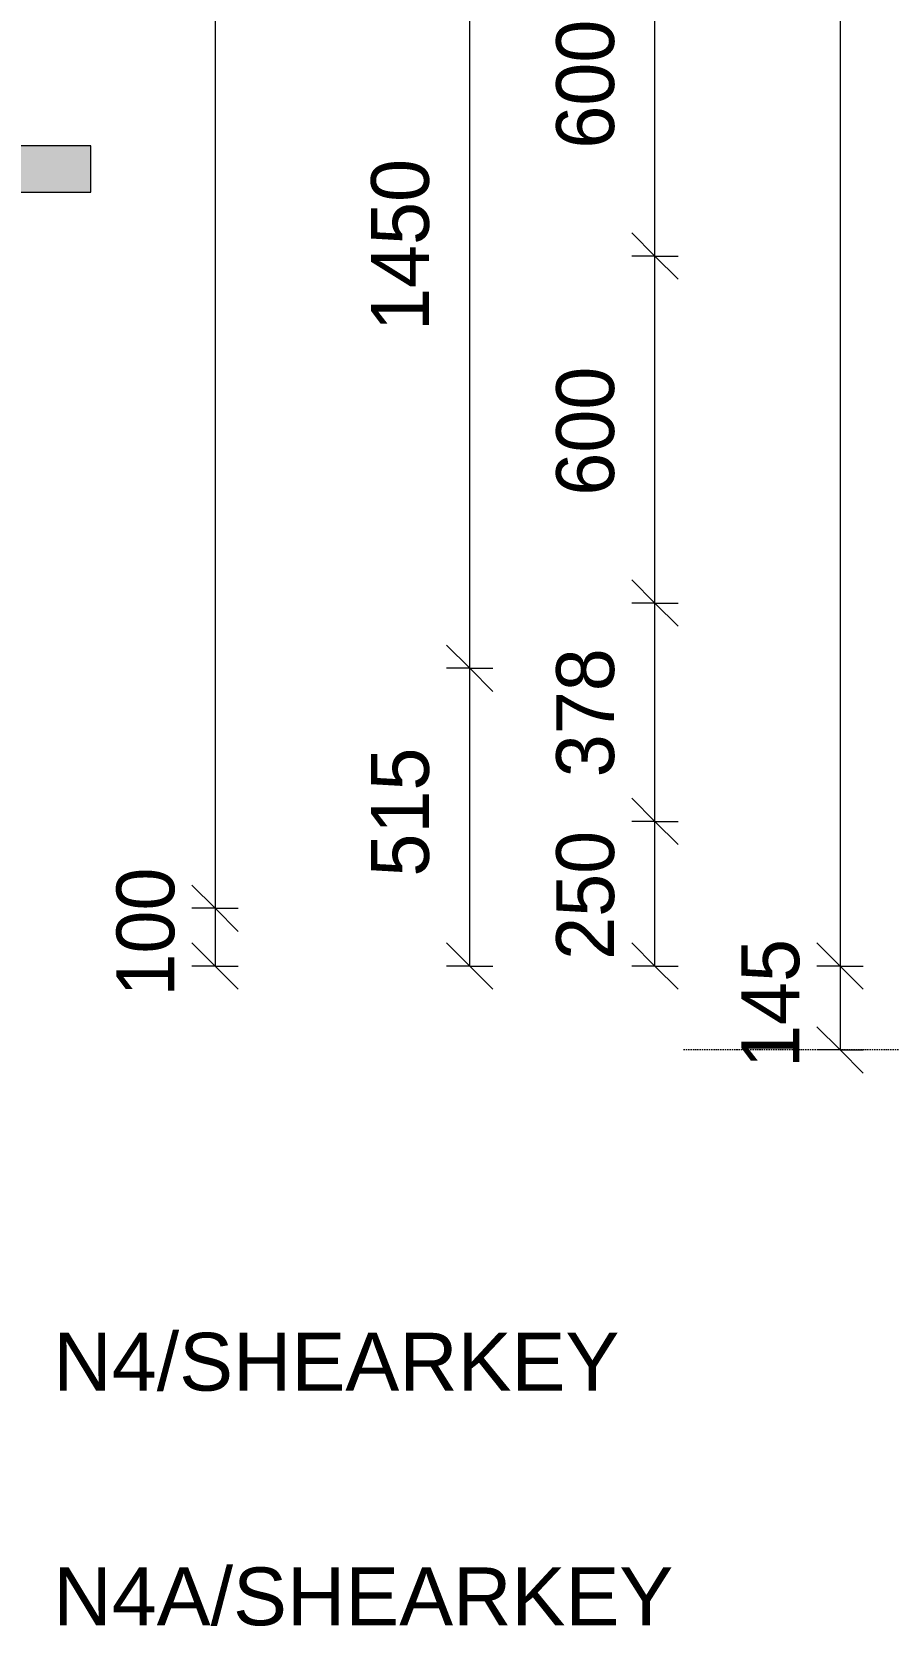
# Model space of a CAD drawing. Header units: millimetres. Extents: x -3747 to 9422, y -2678 to 8176.
# Drawn here: x 2924 to 4404, y -2536 to 220 of the extents above; entities that cross this region are included whole.
import ezdxf

# ---------------------------------------------------------------- set-up
doc = ezdxf.new("R2010")
doc.units = ezdxf.units.MM
doc.linetypes.add('Overhead', pattern=[3.97, 2.38, -1.59])
for name, color, linetype, lineweight in [('A-ANNO-DIMS', 211, 'Continuous', 9), ('A-ANNO-DIMS-40', 211, 'Continuous', 9), ('A-FLOR-OVHD', 1, 'Overhead', 18), ('G-ANNO-SYMB', 111, 'Continuous', 9), ('G-ANNO-TEXT', 231, 'Continuous', 9)]:
    doc.layers.add(name, color=color, linetype=linetype, lineweight=lineweight)
doc.styles.add('Arial_1', font='arial.ttf', dxfattribs={"height": 100})
doc.styles.add('Nirmala UI Semilight', font='NirmalaS.ttf', dxfattribs={"height": 100})
doc.dimstyles.new('Arrow_Filled_-_2_5_NI_UI', dxfattribs={"dimscale": 304.8, "dimtxt": 104.736395, "dimasz": 0.262467, "dimexe": 0.131234, "dimexo": 0.0625, "dimgap": 0.131234, "dimtad": 1, "dimdec": 4, "dimzin": 0, "dimdsep": 46, "dimtxsty": 'Nirmala UI Semilight', "dimblk1": 'OBLIQUE', "dimblk2": 'OBLIQUE', "dimsah": 1, "dimcen": 0.09, "dimazin": 0, "dimtfac": 1, "dimtdec": 4, "dimtix": 1, "dimtmove": 0, "dimatfit": 3, "dimfxl": 0.131234, "dimfxlon": 1, "dimtvp": 1, "dimtolj": 1, "dimtzin": 0, "dimarcsym": 2})

# ---------------------------------------------------------------- blocks, each defined once
blk = doc.blocks.new('Detail View - M_Section Tail - Filled Horizontal-14034-Elevation Front')
at = {"layer": 'G-ANNO-SYMB'}
blk.add_hatch(color=256, dxfattribs=at).paths.add_polyline_path([(2665.9, -56.8), (2665.9, 23.2), (3025.9, 23.2), (3025.9, -56.8)])
for p, q in [((3025.9, 23.2), (2665.9, 23.2)), ((2665.9, 23.2), (2665.9, -56.8)), ((3025.9, -56.8), (3025.9, 23.2)), ((2665.9, -56.8), (3025.9, -56.8))]:
    blk.add_line(p, q, dxfattribs=at)
blk = doc.blocks.new('DIMBLOCK3-Elevation Front')
at = {"layer": 'A-ANNO-DIMS-40'}
for p, q in [((3680.7, -880.1), (3640.7, -840.1)), ((3680.7, -880.1), (3640.7, -880.1)), ((3680.7, -1395), (3680.7, -880.1)), ((3680.7, -880.1), (3720.7, -920.1)), ((3680.7, -880.1), (3720.7, -880.1)), ((3680.7, -1395), (3640.7, -1355)), ((3680.7, -1395), (3640.7, -1395)), ((3680.7, -1395), (3720.7, -1435)), ((3680.7, -1395), (3720.7, -1395))]:
    blk.add_line(p, q, dxfattribs=at)
at = {"layer": 'A-ANNO-DIMS-40', "color": 0, "insert": (3510.2, -1240.4), "char_height": 100, "width": 246.797, "attachment_point": 1, "rotation": 90, "line_spacing_factor": 1.142579, "style": 'Nirmala UI Semilight'}
blk.add_mtext('515', dxfattribs=at)
blk = doc.blocks.new('_Oblique')
at = {"color": 0, "linetype": 'ByBlock', "lineweight": -2}
blk.add_line((-0.5, -0.5), (0.5, 0.5), dxfattribs=at)
blk = doc.blocks.new('DIMBLOCK4-Elevation Front')
at = {"layer": 'A-ANNO-DIMS-40'}
for p, q in [((3680.7, 569.9), (3640.7, 609.9)), ((3680.7, 569.9), (3640.7, 569.9)), ((3680.7, -880.1), (3680.7, 569.9)), ((3680.7, 569.9), (3720.7, 529.9)), ((3680.7, 569.9), (3720.7, 569.9)), ((3680.7, -880.1), (3640.7, -840.1)), ((3680.7, -880.1), (3640.7, -880.1)), ((3680.7, -880.1), (3720.7, -920.1)), ((3680.7, -880.1), (3720.7, -880.1))]:
    blk.add_line(p, q, dxfattribs=at)
at = {"layer": 'A-ANNO-DIMS-40', "color": 0, "insert": (3510.2, -297), "char_height": 100, "width": 340.488, "attachment_point": 1, "rotation": 90, "line_spacing_factor": 1.142579, "style": 'Nirmala UI Semilight'}
blk.add_mtext('1450', dxfattribs=at)
blk = doc.blocks.new('DIMBLOCK15-Elevation Front')
at = {"layer": 'A-ANNO-DIMS-40'}
for p, q in [((3240.7, 3321.3), (3200.7, 3361.3)), ((3240.7, 3321.3), (3200.7, 3321.3)), ((3240.7, 3321.3), (3240.7, -1295)), ((3240.7, 3321.3), (3280.7, 3281.3)), ((3240.7, 3321.3), (3280.7, 3321.3)), ((3240.7, -1295), (3200.7, -1255)), ((3240.7, -1295), (3200.7, -1295)), ((3240.7, -1295), (3280.7, -1335)), ((3240.7, -1295), (3280.7, -1295))]:
    blk.add_line(p, q, dxfattribs=at)
at = {"layer": 'A-ANNO-DIMS-40', "color": 0, "char_height": 100, "attachment_point": 1, "rotation": 90, "line_spacing_factor": 1.142579, "style": 'Nirmala UI Semilight'}
for s, insert, width in [('T8@200mm C/C', (3340.7, 499.9), 1231.7), ('4616', (3070.2, 871.3), 340.488)]:
    blk.add_mtext(s, dxfattribs=dict(at, insert=insert, width=width))
blk = doc.blocks.new('DIMBLOCK16-Elevation Front')
at = {"layer": 'A-ANNO-DIMS-40'}
for p, q in [((3240.7, -1295), (3200.7, -1255)), ((3240.7, -1295), (3200.7, -1295)), ((3240.7, -1295), (3240.7, -1395)), ((3240.7, -1295), (3280.7, -1335)), ((3240.7, -1295), (3280.7, -1295)), ((3240.7, -1395), (3200.7, -1355)), ((3240.7, -1395), (3200.7, -1395)), ((3240.7, -1395), (3280.7, -1435)), ((3240.7, -1395), (3280.7, -1395))]:
    blk.add_line(p, q, dxfattribs=at)
at = {"layer": 'A-ANNO-DIMS-40', "color": 0, "insert": (3070.2, -1447.8), "char_height": 100, "width": 246.797, "attachment_point": 1, "rotation": 90, "line_spacing_factor": 1.142579, "style": 'Nirmala UI Semilight'}
blk.add_mtext('100', dxfattribs=at)
blk = doc.blocks.new('DIMBLOCK27-Elevation Front')
at = {"layer": 'A-ANNO-DIMS-40'}
for p, q in [((4000.7, -1145), (3960.7, -1105)), ((4000.7, -1145), (3960.7, -1145)), ((4000.7, -1395), (4000.7, -1145)), ((4000.7, -1145), (4040.7, -1185)), ((4000.7, -1145), (4040.7, -1145)), ((4000.7, -1395), (3960.7, -1355)), ((4000.7, -1395), (3960.7, -1395)), ((4000.7, -1395), (4040.7, -1435)), ((4000.7, -1395), (4040.7, -1395))]:
    blk.add_line(p, q, dxfattribs=at)
at = {"layer": 'A-ANNO-DIMS-40', "color": 0, "insert": (3830.2, -1384.3), "char_height": 100, "width": 274.219, "attachment_point": 1, "rotation": 90, "line_spacing_factor": 1.142579, "style": 'Nirmala UI Semilight'}
blk.add_mtext('250', dxfattribs=at)
blk = doc.blocks.new('DIMBLOCK28-Elevation Front')
at = {"layer": 'A-ANNO-DIMS-40'}
for p, q in [((4000.7, -767.5), (3960.7, -727.5)), ((4000.7, -767.5), (3960.7, -767.5)), ((4000.7, -1145), (4000.7, -767.5)), ((4000.7, -767.5), (4040.7, -807.5)), ((4000.7, -767.5), (4040.7, -767.5)), ((4000.7, -1145), (3960.7, -1105)), ((4000.7, -1145), (3960.7, -1145)), ((4000.7, -1145), (4040.7, -1185)), ((4000.7, -1145), (4040.7, -1145))]:
    blk.add_line(p, q, dxfattribs=at)
at = {"layer": 'A-ANNO-DIMS-40', "color": 0, "insert": (3830.2, -1068.6), "char_height": 100, "width": 269.649, "attachment_point": 1, "rotation": 90, "line_spacing_factor": 1.142579, "style": 'Nirmala UI Semilight'}
blk.add_mtext('378', dxfattribs=at)
blk = doc.blocks.new('DIMBLOCK29-Elevation Front')
at = {"layer": 'A-ANNO-DIMS-40'}
for p, q in [((4000.7, -167.5), (3960.7, -127.5)), ((4000.7, -167.5), (3960.7, -167.5)), ((4000.7, -767.5), (4000.7, -167.5)), ((4000.7, -167.5), (4040.7, -207.5)), ((4000.7, -167.5), (4040.7, -167.5)), ((4000.7, -767.5), (3960.7, -727.5)), ((4000.7, -767.5), (3960.7, -767.5)), ((4000.7, -767.5), (4040.7, -807.5)), ((4000.7, -767.5), (4040.7, -767.5))]:
    blk.add_line(p, q, dxfattribs=at)
at = {"layer": 'A-ANNO-DIMS-40', "color": 0, "insert": (3830.2, -581.8), "char_height": 100, "width": 274.219, "attachment_point": 1, "rotation": 90, "line_spacing_factor": 1.142579, "style": 'Nirmala UI Semilight'}
blk.add_mtext('600', dxfattribs=at)
blk = doc.blocks.new('DIMBLOCK30-Elevation Front')
at = {"layer": 'A-ANNO-DIMS-40'}
for p, q in [((4000.7, 432.5), (3960.7, 472.5)), ((4000.7, 432.5), (3960.7, 432.5)), ((4000.7, -167.5), (4000.7, 432.5)), ((4000.7, 432.5), (4040.7, 392.5)), ((4000.7, 432.5), (4040.7, 432.5)), ((4000.7, -167.5), (3960.7, -127.5)), ((4000.7, -167.5), (3960.7, -167.5)), ((4000.7, -167.5), (4040.7, -207.5)), ((4000.7, -167.5), (4040.7, -167.5))]:
    blk.add_line(p, q, dxfattribs=at)
at = {"layer": 'A-ANNO-DIMS-40', "color": 0, "insert": (3830.2, 18.2), "char_height": 100, "width": 274.219, "attachment_point": 1, "rotation": 90, "line_spacing_factor": 1.142579, "style": 'Nirmala UI Semilight'}
blk.add_mtext('600', dxfattribs=at)
blk = doc.blocks.new('DIMBLOCK87-Elevation Front')
at = {"layer": 'A-ANNO-DIMS-40'}
for p, q in [((4320.7, 3560), (4280.7, 3600)), ((4320.7, 3560), (4280.7, 3560)), ((4320.7, 3560), (4320.7, -1395)), ((4320.7, 3560), (4360.7, 3520)), ((4320.7, 3560), (4360.7, 3560)), ((4320.7, -1395), (4280.7, -1355)), ((4320.7, -1395), (4280.7, -1395)), ((4320.7, -1395), (4360.7, -1435)), ((4320.7, -1395), (4360.7, -1395))]:
    blk.add_line(p, q, dxfattribs=at)
at = {"layer": 'A-ANNO-DIMS-40', "color": 0, "insert": (4150.2, 929.2), "char_height": 100, "width": 367.91, "attachment_point": 1, "rotation": 90, "line_spacing_factor": 1.142579, "style": 'Nirmala UI Semilight'}
blk.add_mtext('4955', dxfattribs=at)
blk = doc.blocks.new('DIMBLOCK88-Elevation Front')
at = {"layer": 'A-ANNO-DIMS-40'}
for p, q in [((4320.7, -1395), (4280.7, -1355)), ((4320.7, -1395), (4280.7, -1395)), ((4320.7, -1395), (4320.7, -1540)), ((4320.7, -1395), (4360.7, -1435)), ((4320.7, -1395), (4360.7, -1395)), ((4320.7, -1540), (4280.7, -1500)), ((4320.7, -1540), (4280.7, -1540)), ((4320.7, -1540), (4360.7, -1580)), ((4320.7, -1540), (4360.7, -1540))]:
    blk.add_line(p, q, dxfattribs=at)
at = {"layer": 'A-ANNO-DIMS-40', "color": 0, "insert": (4150.2, -1571.3), "char_height": 100, "width": 249.082, "attachment_point": 1, "rotation": 90, "line_spacing_factor": 1.142579, "style": 'Nirmala UI Semilight'}
blk.add_mtext('145', dxfattribs=at)

msp = doc.modelspace()

# ---------------------------------------------------------------- linework, layer by layer
at = {"layer": 'A-FLOR-OVHD'}
msp.add_line((4548.80383, -1540), (4048.80383, -1540), dxfattribs=at)

# ---------------------------------------------------------------- block references
at = {"layer": 'G-ANNO-SYMB'}
msp.add_blockref('Detail View - M_Section Tail - Filled Horizontal-14034-Elevation Front', (0, 0), dxfattribs=at)

# ---------------------------------------------------------------- texts
at = {"layer": 'G-ANNO-TEXT', "color": 7, "char_height": 100, "attachment_point": 1, "style": 'Arial_1'}
for s, insert, width in [('N4/SHEARKEY', (2961.16931, -2029.0959), 1180.084), ('N4A/SHEARKEY', (2961.16931, -2434.82759), 1292.32025)]:
    msp.add_mtext(s, dxfattribs=dict(at, insert=insert, width=width))

# ---------------------------------------------------------------- dimensions: what is measured, and where the dimension line sits
at = {"layer": 'A-ANNO-DIMS'}
for base, p1, p2, override, picture, middle in [((4320.69407, -1395), (4280.69407, 3560), (4280.69407, -1395), {"dimpost": '<>', "dimfxl": 4955}, 'DIMBLOCK87-Elevation Front', (4228.98556, 1082.5)), ((3680.69407, 569.9), (3640.69407, -880.1), (3640.69407, 569.9), {"dimpost": '<>', "dimfxl": 1450}, 'DIMBLOCK4-Elevation Front', (3588.74149, -155.1)), ((4000.69407, 432.5), (3960.69407, -167.5), (3960.69407, 432.5), {"dimpost": '<>', "dimfxl": 600}, 'DIMBLOCK30-Elevation Front', (3908.98556, 132.5)), ((4000.69407, -167.5), (3960.69407, -767.5), (3960.69407, -167.5), {"dimpost": '<>', "dimfxl": 600}, 'DIMBLOCK29-Elevation Front', (3908.98556, -467.5)), ((4000.69407, -767.5), (3960.69407, -1145), (3960.69407, -767.5), {"dimpost": '<>', "dimfxl": 377.5}, 'DIMBLOCK28-Elevation Front', (3908.98556, -956.25)), ((3680.69407, -880.1), (3640.69407, -1395), (3640.69407, -880.1), {"dimpost": '<>', "dimfxl": 514.9}, 'DIMBLOCK3-Elevation Front', (3588.74149, -1137.55)), ((4000.69407, -1145), (3960.69407, -1395), (3960.69407, -1145), {"dimpost": '<>', "dimfxl": 250}, 'DIMBLOCK27-Elevation Front', (3909.02043, -1270)), ((3240.69407, -1395), (3200.69407, -1295), (3200.69407, -1395), {"dimpost": '<>', "dimfxl": 100}, 'DIMBLOCK16-Elevation Front', (3148.74149, -1345)), ((4320.69407, -1540), (4280.69407, -1395), (4360.69407, -1540), {"dimpost": '<>', "dimfxl": 165.604952}, 'DIMBLOCK88-Elevation Front', (4228.74149, -1467.5))]:
    dim = msp.add_linear_dim(base=base, p1=p1, p2=p2, angle=90, dimstyle='Arrow_Filled_-_2_5_NI_UI', override=override, dxfattribs=at)
    dim.commit()
    dim.dimension.update_dxf_attribs({"geometry": picture, "text_midpoint": middle})
dim = msp.add_linear_dim(base=(3240.69407, -1295), p1=(3200.69407, 3321.31237), p2=(3200.69407, -1295), angle=90, text='<>\\XT8@200mm C/C', dimstyle='Arrow_Filled_-_2_5_NI_UI', override={"dimpost": '<>', "dimfxl": 4616.312371}, dxfattribs=at)
dim.commit()
dim.dimension.update_dxf_attribs({"geometry": 'DIMBLOCK15-Elevation Front', "text_midpoint": (3240.69407, 1013.15619)})

doc.saveas('drawing.dxf')
